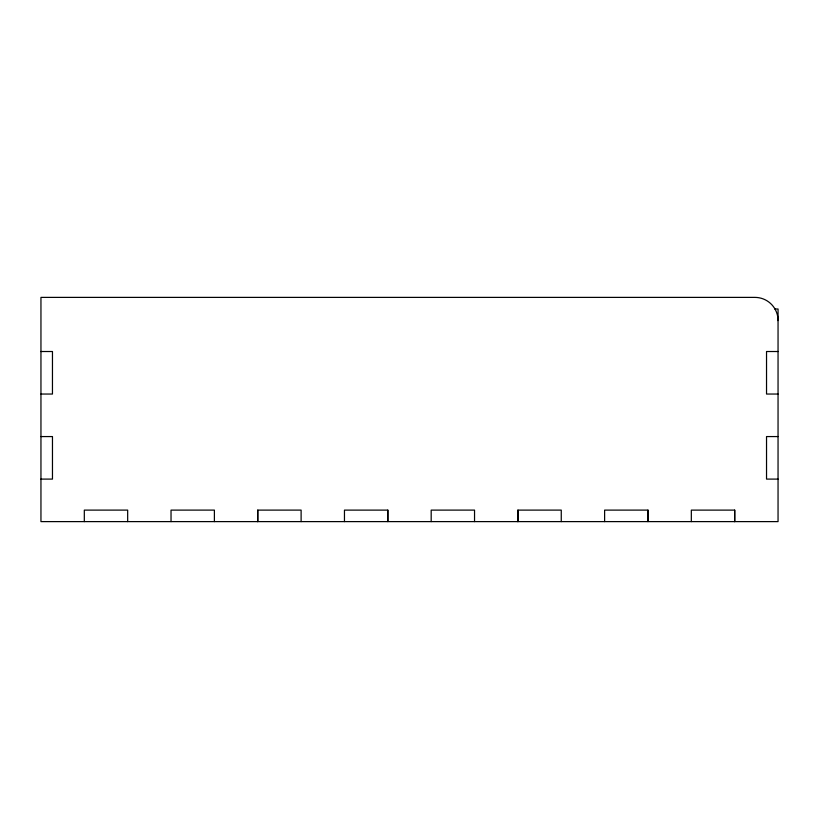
<?xml version="1.0" encoding="UTF-8"?>
<svg xmlns="http://www.w3.org/2000/svg" width="819" height="819" viewBox="0 0 819 819"><rect width="100%" height="100%" fill="white"/><g stroke="black" fill="none" stroke-linecap="round" stroke-linejoin="round"><path stroke-width="1.23" d="M387.827 510.104L387.817 521.611L387.817 510.114L344.461 510.114L344.461 521.611M517.905 510.104L517.905 521.611L517.905 510.114L561.261 510.104L561.261 521.611M734.694 510.104L734.694 521.611L734.694 510.114L691.328 510.114L691.328 521.611M774.784 308.998L778.05 308.998L778.05 521.611L40.95 521.611L40.95 297.389L754.923 297.389A23.116 23.116 0 0 1 778.05 320.505L777.671 320.505M40.95 351.515L52.467 351.515L52.457 394.041L40.95 394.041M778.05 351.515L766.533 351.515L766.533 394.041L778.05 394.041M40.95 436.568L52.467 436.568L52.467 479.095L40.95 479.095M778.05 436.568L766.533 436.568L766.533 479.095L778.05 479.095M257.75 510.104L257.75 521.611L257.75 510.114L301.116 510.104L301.116 521.611M647.972 510.114L647.972 521.611L647.983 510.104L604.617 510.114L604.617 521.611M474.539 521.611L474.539 510.104L431.183 510.114L431.183 521.611M214.394 521.611L214.394 510.104L171.028 510.114L171.038 521.611M127.672 521.611L127.672 510.104L84.316 510.114L84.316 521.611"/></g></svg>
